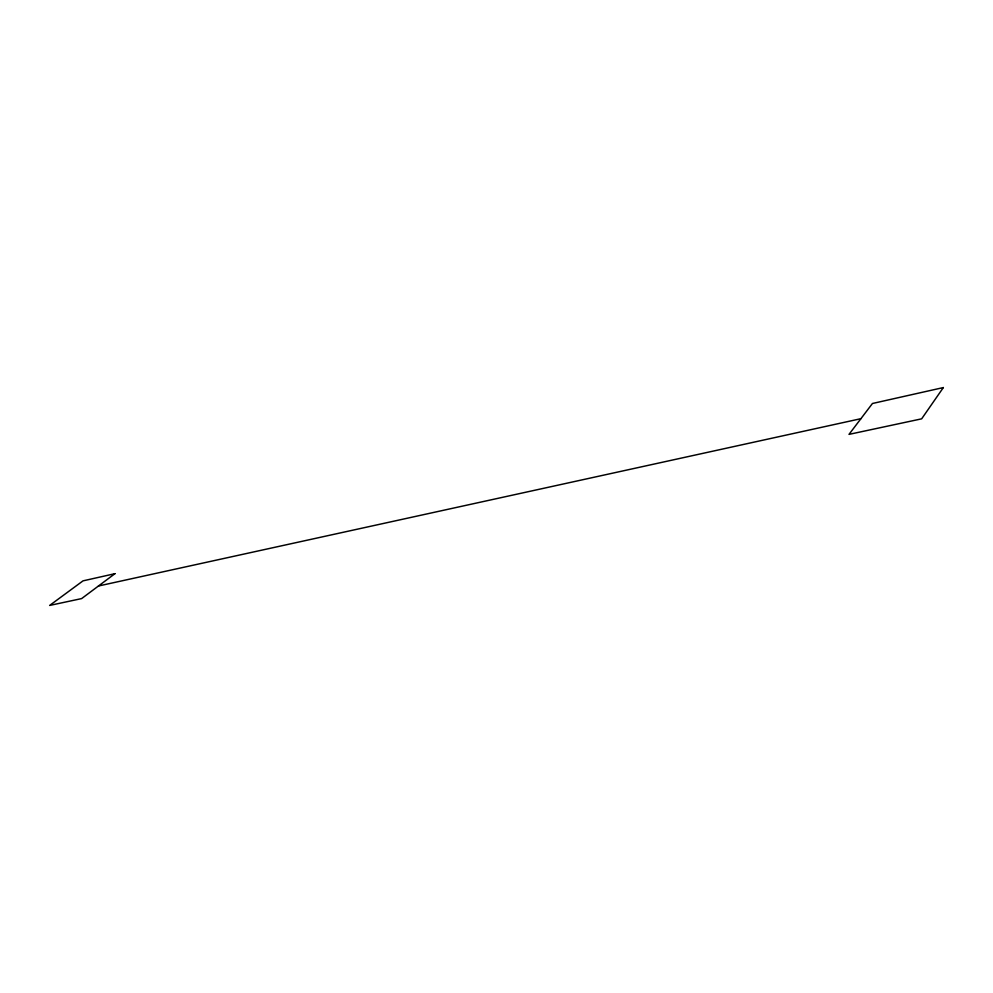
<?xml version="1.0" encoding="UTF-8"?>
<svg xmlns="http://www.w3.org/2000/svg" width="993" height="993" viewBox="0 0 993 993"><rect width="100%" height="100%" fill="white"/><g stroke="black" fill="none" stroke-linecap="round" stroke-linejoin="round"><path stroke-width="1.49" d="M98.468 585.994L860.919 418.686M943.35 387.568L921.653 418.835L849.003 434.375L872.45 403.493L943.35 387.568M114.94 573.681L81.625 598.593L49.65 605.432L83.027 580.855L114.94 573.681"/></g></svg>
